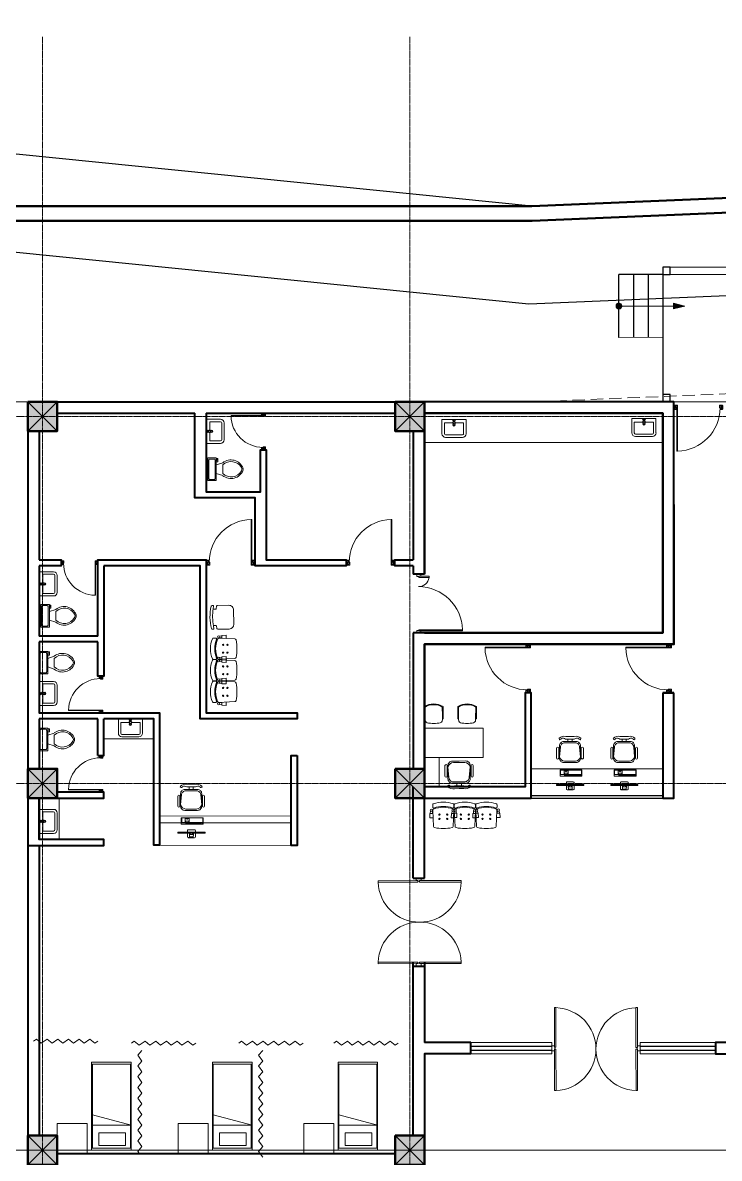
# Model space of a CAD drawing. Header units: millimetres. Extents: x 2402294 to 3337895, y 3394997 to 3969149.
# Drawn here: x 2499741 to 2513971, y 3504830 to 3528045 of the extents above; entities that cross this region are included whole.
import ezdxf

# ---------------------------------------------------------------- set-up
doc = ezdxf.new("R2010")
doc.units = ezdxf.units.MM
doc.header["$MEASUREMENT"] = 0
doc.linetypes.add('CENTER', pattern=[2, 1.25, -0.25, 0.25, -0.25])
doc.linetypes.add('DASHED', pattern=[0.75, 0.5, -0.25])
for name, color, linetype, lineweight in [('0newfurnture', 30, 'Continuous', 15), ('Boundary', 250, 'Continuous', 50), ('centreline', 52, 'CENTER', 5), ('Column-0.5', 14, 'Continuous', 50), ('Dimension- 0.15', 114, 'Continuous', 15), ('Dimension-137.5', 86, 'Continuous', 13), ('door', 41, 'Continuous', 5), ('Door Opening-0.09', 253, 'Continuous', 9), ('Frame-0.3', 24, 'Continuous', 30), ('furniture', 34, 'Continuous', 15), ('Furniture Hospital-0.09', 44, 'Continuous', 9), ('Hatch', 9, 'Continuous', 9), ('hidden lines', 205, 'DASHED', 5), ('Metal  workt-0.2', 13, 'Continuous', 20), ('stairs', 6, 'Continuous', 25), ('WALL 0.2', 7, 'Continuous', 20), ('wall 0.4', 7, 'Continuous', 40), ('Wall-0.5', 7, 'Continuous', 50), ('WINDOW', 152, 'Continuous', 30)]:
    doc.layers.add(name, color=color, linetype=linetype, lineweight=lineweight)
doc.layers.add('FANCE', color=25, linetype='Continuous')
doc.linetypes.add('ZIGZAG', pattern='A,0.0001,-0.2,[131,ltypeshp.shx,S=0.2,R=0,X=-0.2,Y=0],-0.4,[131,ltypeshp.shx,S=0.2,R=180,X=0.2,Y=0],-0.2', length=0.8001)

# ---------------------------------------------------------------- blocks, each defined once
blk = doc.blocks.new('BED')
at = {"layer": 'Furniture Hospital-0.09'}
for p, q in [((-2.12, 0.475), (-2.12, -0.475)), ((-2.12, -0.475), (-2.12, 0.475)), ((-0.008, 0.475), (-2.12, 0.475)), ((-2.07, 0.475), (-2.07, -0.475)), ((-0.058, 0.455), (-2.07, 0.455)), ((-0.855, -0.455), (-0.61, 0.475)), ((-0.61, 0.475), (-0.61, -0.455)), ((-0.425, 0.336), (-0.426, -0.303)), ((-0.425, 0.336), (-0.121, 0.336)), ((-0.121, -0.303), (-0.121, 0.336)), ((-0.058, -0.475), (-0.058, 0.475)), ((-0.008, -0.475), (-0.008, 0.475)), ((-2.12, -0.475), (-0.008, -0.475)), ((-2.07, -0.455), (-0.058, -0.455)), ((-0.426, -0.303), (-0.121, -0.303))]:
    blk.add_line(p, q, dxfattribs=at)
blk = doc.blocks.new('MAIN DOOR')
at = {"layer": 'door', "ltscale": 1000}
for points in [[(2313.47, 188.53), (2347.4, 188.53), (2347.4, 187.28), (2313.47, 187.28)], [(2381.32, 188.53), (2348.88, 188.53), (2348.88, 187.28), (2381.32, 187.28)]]:
    blk.add_lwpolyline(points, close=True, dxfattribs=at)
for points in [[(2346.08, 190.6), (2346.08, 188.53)], [(2348.88, 188.12), (2347.4, 188.12), (2347.4, 188.53), (2346.08, 188.53), (2346.08, 190.6), (2350.2, 190.6)], [(2347.4, 188.12), (2348.88, 188.12), (2348.88, 188.53), (2350.2, 188.53), (2350.2, 190.6), (2346.08, 190.6)], [(2350.2, 190.6), (2350.2, 188.53)], [(2313.41, 120.66), (2347.33, 120.66), (2347.33, 121.91), (2313.41, 121.91), (2313.41, 120.66)], [(2348.82, 121.07), (2347.33, 121.07), (2347.33, 120.66), (2346.01, 120.66), (2346.01, 118.6), (2350.14, 118.6)], [(2347.33, 121.07), (2348.82, 121.07), (2348.82, 120.66), (2350.14, 120.66), (2350.14, 118.6), (2346.01, 118.6)], [(2381.26, 120.66), (2348.82, 120.66), (2348.82, 121.91), (2381.26, 121.91), (2381.26, 120.66)], [(2346.01, 118.6), (2346.01, 120.66)], [(2350.14, 118.6), (2350.14, 120.66)]]:
    blk.add_lwpolyline(points, dxfattribs=at)
at = {"layer": 'Door Opening-0.09', "ltscale": 1000}
for centre, radius, start, end in [((2347.4, 188.53), 33.94, 182.11678, 357.88255), ((2347.33, 120.66), 33.95, 2.11669, 177.88264)]:
    blk.add_arc(centre, radius, start, end, dxfattribs=at)
at = {"layer": 'WINDOW', "ltscale": 5}
blk.add_line((2350.14, 190.6), (2350.14, 190.6), dxfattribs=at)
blk = doc.blocks.new('sems')
at = {"layer": 'Dimension- 0.15', "ltscale": 5}
h = blk.add_hatch(dxfattribs=at)
h.set_pattern_fill('ANSI31', color=256, scale=25.555556)
h.set_pattern_definition([(45, (55035.0093, 4945698.8337), (-2.258813329, 2.258813329), [])])
h.paths.add_polyline_path([(2173550, 4150430), (2173550, 4150489), (2173491, 4150489, 0.414214)])
h.paths.add_polyline_path([(2173550, 4150430, 0.414214), (2173609, 4150489), (2173550, 4150489)])
h.paths.add_polyline_path([(2173550, 4150489), (2173609, 4150489, 0.414214), (2173550, 4150548)])
h.paths.add_polyline_path([(2173491, 4150489), (2173550, 4150489), (2173550, 4150548, 0.414214)])
for p, q in [((2174664, 4150546), (2174664, 4150431)), ((2174894, 4150489), (2174664, 4150546)), ((2174664, 4150431), (2174894, 4150489))]:
    blk.add_line(p, q, dxfattribs=at)
blk.add_lwpolyline([(2174664, 4150489), (2173550, 4150489)], dxfattribs=at)
blk.add_circle((2173550, 4150489), 59.1, dxfattribs=at)
blk.add_solid([(2174664, 4150546), (2174894, 4150489), (2174664, 4150431)], dxfattribs=at)
at = {"layer": 'Dimension-137.5', "ltscale": 5}
blk.add_line((2174664, 4150489), (2174894, 4150489), dxfattribs=at)
at = {"layer": 'Frame-0.3'}
for points in [[(2174450, 4151281), (2174450, 4151131), (2174600, 4151131), (2174600, 4151281)], [(2177075, 4151281), (2177075, 4151131), (2177225, 4151131), (2177225, 4151281)], [(2179700, 4151281), (2179700, 4151131), (2179850, 4151131), (2179850, 4151281)], [(2174450, 4148681), (2174450, 4148531), (2174600, 4148531), (2174600, 4148681)], [(2177075, 4148531), (2177075, 4148681), (2177225, 4148681), (2177225, 4148531)], [(2179700, 4148531), (2179700, 4148681), (2179850, 4148681), (2179850, 4148531)]]:
    blk.add_lwpolyline(points, close=True, dxfattribs=at)
at = {"layer": 'Metal  workt-0.2', "ltscale": 5}
for p, q in [((2174600, 4151281), (2179700, 4151281)), ((2175775, 4151131), (2175775, 4149956)), ((2176050, 4151131), (2176050, 4149956)), ((2176325, 4151131), (2176325, 4149956)), ((2176600, 4151131), (2176600, 4149956)), ((2176875, 4151131), (2176875, 4149956)), ((2177150, 4151131), (2177150, 4149956)), ((2177425, 4151131), (2177425, 4149956)), ((2177700, 4151131), (2177700, 4149956)), ((2177975, 4151131), (2177975, 4149956)), ((2178250, 4151131), (2178250, 4149956)), ((2178525, 4151131), (2178525, 4149956)), ((2179700, 4148681), (2179700, 4151131)), ((2175775, 4149856), (2175775, 4148681)), ((2176050, 4149856), (2176050, 4148681)), ((2176325, 4149856), (2176325, 4148681)), ((2176600, 4149856), (2176600, 4148681)), ((2176875, 4149856), (2176875, 4148681)), ((2177150, 4149856), (2177150, 4148681)), ((2177425, 4149856), (2177425, 4148681)), ((2177700, 4149856), (2177700, 4148681)), ((2177975, 4149856), (2177975, 4148681)), ((2178250, 4149856), (2178250, 4148681)), ((2178525, 4149856), (2178525, 4148681)), ((2175775, 4148531), (2174600, 4148531))]:
    blk.add_line(p, q, dxfattribs=at)
at = {"layer": 'Metal  workt-0.2'}
for points in [[(2177075, 4148531), (2179850, 4148531), (2179850, 4151131), (2174450, 4151131), (2174450, 4148531), (2174600, 4148531)], [(2179700, 4151131), (2174600, 4151131)], [(2174450, 4149851), (2173550, 4149847)], [(2179700, 4148681), (2175775, 4148681), (2175775, 4148531), (2176745, 4148531)]]:
    blk.add_lwpolyline(points, dxfattribs=at)
for points in [[(2175775, 4149956), (2175775, 4149856), (2178525, 4149856), (2178525, 4149956)], [(2175825, 4149906), (2175825, 4149906), (2178475, 4149906), (2178475, 4149906)]]:
    blk.add_lwpolyline(points, close=True, dxfattribs=at)
at = {"layer": 'stairs', "ltscale": 5}
for p, q in [((2174450, 4151281), (2174450, 4148531)), ((2173850, 4151131), (2173850, 4149848)), ((2174150, 4151131), (2174150, 4149849))]:
    blk.add_line(p, q, dxfattribs=at)
for points in [[(2173550, 4149847), (2173550, 4151131)], [(2174450, 4151131), (2173550, 4151131)]]:
    blk.add_lwpolyline(points, dxfattribs=at)
blk = doc.blocks.new('desk')
at = {"layer": 'Furniture Hospital-0.09', "lineweight": 0}
for p, q in [((82779.05, -33204.54), (82778.82, -33204.74)), ((82778.82, -33226.13), (82778.82, -33204.74)), ((82778.08, -33213.81), (82775.81, -33213.97)), ((82775.81, -33214.25), (82775.92, -33214.25)), ((82775.81, -33214.27), (82775.9, -33214.27)), ((82775.81, -33216.59), (82775.9, -33216.59)), ((82775.81, -33216.61), (82775.92, -33216.61)), ((82778.08, -33217.05), (82775.81, -33216.89)), ((82775.92, -33212.3), (82778.82, -33212.3)), ((82775.92, -33218.56), (82778.82, -33218.56)), ((82777.66, -33214.44), (82778.55, -33214.44)), ((82777.66, -33214.46), (82777.66, -33214.44)), ((82777.66, -33214.46), (82778.82, -33214.46)), ((82777.66, -33216.4), (82778.82, -33216.4)), ((82777.66, -33216.43), (82777.66, -33216.4)), ((82777.66, -33216.43), (82778.55, -33216.43)), ((82777.78, -33216.4), (82777.78, -33214.46)), ((82779.63, -33212.3), (82781.02, -33212.3)), ((82779.63, -33218.56), (82781.02, -33218.56)), ((82778.82, -33226.13), (82779.05, -33226.32))]:
    blk.add_line(p, q, dxfattribs=at)
at = {"layer": 'Furniture Hospital-0.09', "lineweight": 0, "ltscale": 100}
for p, q in [((82786.19, -33223.54), (82786.19, -33206.09)), ((82786.19, -33206.09), (82791.32, -33206.09)), ((82786.51, -33207.8), (82787.14, -33207.8)), ((82786.51, -33217.09), (82786.51, -33207.8)), ((82786.57, -33206.96), (82786.57, -33206.39)), ((82786.57, -33206.39), (82787.14, -33206.39)), ((82787.14, -33206.96), (82786.57, -33206.96)), ((82787.14, -33206.39), (82787.14, -33206.96)), ((82787.14, -33207.8), (82787.14, -33217.09)), ((82787.44, -33217.12), (82787.44, -33206.33)), ((82787.44, -33206.33), (82791.11, -33206.33)), ((82791.11, -33206.33), (82791.11, -33217.12)), ((82791.32, -33206.09), (82791.32, -33223.54)), ((82787.14, -33217.09), (82786.51, -33217.09)), ((82786.54, -33219.95), (82786.54, -33217.6)), ((82786.54, -33217.6), (82787.14, -33217.6)), ((82787.14, -33219.95), (82786.54, -33219.95)), ((82787.14, -33217.6), (82787.14, -33219.95)), ((82791.11, -33217.12), (82787.44, -33217.12)), ((82787.5, -33220.04), (82787.5, -33217.45)), ((82787.5, -33217.45), (82788.59, -33217.45)), ((82788.59, -33220.04), (82787.5, -33220.04)), ((82788.59, -33217.45), (82788.59, -33220.04)), ((82790.03, -33219.2), (82790.03, -33218.45)), ((82790.03, -33218.45), (82790.54, -33218.45)), ((82790.54, -33219.2), (82790.03, -33219.2)), ((82790.54, -33217.57), (82790.99, -33217.57)), ((82790.54, -33218.45), (82790.54, -33217.57)), ((82790.54, -33220.07), (82790.54, -33219.2)), ((82790.99, -33220.07), (82790.54, -33220.07)), ((82790.99, -33217.57), (82790.99, -33220.07)), ((82791.32, -33223.54), (82786.19, -33223.54)), ((82787.5, -33223.2), (82787.5, -33220.34)), ((82787.5, -33220.34), (82791.08, -33220.34)), ((82791.08, -33223.2), (82787.5, -33223.2)), ((82791.08, -33220.34), (82791.08, -33223.2))]:
    blk.add_line(p, q, dxfattribs=at)
at = {"layer": 'Furniture Hospital-0.09', "ltscale": 6}
for p, q in [((82800.5, -33204.96), (82808.49, -33204.96)), ((82800.5, -33206.58), (82808.49, -33206.58)), ((82813.91, -33213.95), (82815.89, -33213.95)), ((82813.91, -33217.32), (82815.89, -33217.32)), ((82800.5, -33224.69), (82808.49, -33224.69)), ((82800.5, -33226.31), (82808.49, -33226.31))]:
    blk.add_line(p, q, dxfattribs=at)
at = {"layer": 'Furniture Hospital-0.09', "lineweight": 0}
for points in [[(82779.63, -33226.32), (82779.63, -33204.54), (82779.05, -33204.54), (82779.05, -33226.32), (82779.63, -33226.32)], [(82775.23, -33217.86), (82775.23, -33213)], [(82775.81, -33216.89), (82775.81, -33213.97)], [(82775.9, -33216.59), (82775.9, -33214.27)], [(82775.92, -33216.61), (82775.92, -33214.25)], [(82781.72, -33217.86), (82781.72, -33213)]]:
    blk.add_lwpolyline(points, dxfattribs=at)
at = {"layer": 'Furniture Hospital-0.09', "ltscale": 6}
for points in [[(82797.14, -33215.63), (82797.14, -33210.58, -0.414214), (82800.51, -33207.21), (82810.61, -33207.21, -0.418376), (82813.91, -33210.58), (82813.91, -33215.63)], [(82798.2, -33215.63), (82798.2, -33211.34, -0.28028), (82801.57, -33207.21), (82809.51, -33207.97, -0.418376), (82812.81, -33211.34), (82812.81, -33215.63)], [(82816.29, -33208.59, -0.214578), (82815.89, -33212.17), (82815.89, -33215.63)], [(82816.6, -33207.07, -0.207066), (82818.07, -33212.19), (82818.07, -33215.63)], [(82797.14, -33215.63), (82797.14, -33220.69, 0.414214), (82800.51, -33224.06), (82810.61, -33224.06, 0.418376), (82813.91, -33220.69), (82813.91, -33215.63)], [(82798.2, -33215.63), (82798.2, -33219.93, 0.28028), (82801.57, -33224.06), (82809.51, -33223.3, 0.418376), (82812.81, -33219.93), (82812.81, -33215.63)], [(82816.29, -33222.68, 0.214578), (82815.89, -33219.1), (82815.89, -33215.63)], [(82816.6, -33224.2, 0.207066), (82818.07, -33219.08), (82818.07, -33215.63)]]:
    blk.add_lwpolyline(points, format="xyb", dxfattribs=at)
at = {"layer": 'Furniture Hospital-0.09', "lineweight": 0}
for points in [[(82778.08, -33213.81, -0.263666), (82778.48, -33213.95), (82778.55, -33214.07), (82778.55, -33214.44)], [(82778.08, -33217.05, 0.263666), (82778.48, -33216.91), (82778.55, -33216.79), (82778.55, -33216.43)]]:
    blk.add_lwpolyline(points, format="xyb", dxfattribs=at)
for centre, radius in [((82775.38, -33213.84), 0.0699), ((82775.38, -33214.41), 0.0699), ((82775.38, -33214.99), 0.0699), ((82775.38, -33215.57), 0.0699), ((82775.38, -33216.15), 0.0699), ((82775.38, -33216.73), 0.0699), ((82775.38, -33217.31), 0.0699), ((82775.38, -33217.89), 0.0699), ((82779.34, -33213.98), 0.0463), ((82779.34, -33216.88), 0.0463)]:
    blk.add_circle(centre, radius, dxfattribs=at)
at = {"layer": 'Furniture Hospital-0.09', "ltscale": 6}
for centre, radius, start, end in [((82800.65, -33205.77), 0.824, 100.57806, 259.64196), ((82808.49, -33205.77), 0.812, 270, 90), ((82816.19, -33207.78), 0.823, 59.8228, 277.53485), ((82800.65, -33225.5), 0.824, 100.35804, 259.42194), ((82808.49, -33225.5), 0.812, 270, 90), ((82816.19, -33223.49), 0.823, 82.46515, 300.1772)]:
    blk.add_arc(centre, radius, start, end, dxfattribs=at)
at = {"layer": 'Furniture Hospital-0.09', "lineweight": 0}
for centre, start, end in [((82775.92, -33213), 90, 180), ((82775.92, -33217.86), 180, 270), ((82781.02, -33213), 0, 90), ((82781.02, -33217.86), 270, 0)]:
    blk.add_arc(centre, 0.695, start, end, dxfattribs=at)
blk = doc.blocks.new("door 3'3")
at = {"layer": 'door'}
for p, q in [((82769.36, -31237.4), (82769.36, -31203.37)), ((82769.84, -31203.37), (82769.36, -31203.37)), ((82769.84, -31237.4), (82769.84, -31203.37))]:
    blk.add_line(p, q, dxfattribs=at)
at = {"layer": 'door', "ltscale": 80}
for points in [[(82769.84, -31239.84), (82767.36, -31239.84), (82767.36, -31239.37), (82766.88, -31239.37), (82766.88, -31236.38), (82767.36, -31236.38), (82767.36, -31235.91), (82769.36, -31235.91), (82769.36, -31237.4), (82769.84, -31237.4)], [(82802.93, -31239.84), (82805.41, -31239.84), (82805.41, -31239.37), (82805.88, -31239.37), (82805.88, -31236.38), (82805.41, -31236.38), (82805.41, -31235.91), (82803.4, -31235.91), (82803.4, -31237.4), (82802.93, -31237.4)]]:
    blk.add_lwpolyline(points, close=True, dxfattribs=at)
blk.add_arc((82769.36, -31237.4), 34.04, 0, 89.20471, dxfattribs=at)
at = {"layer": 'Hatch'}
for centre, radius, start, end in [((82767.7, -31239.85), 2.68, 36.75824, 107.53286), ((82767.27, -31240.34), 1.96, 14.76809, 101.35249), ((82768.07, -31239.12), 3.04, 64.81981, 103.53483), ((82757.2, -31236.2), 10.64, 342.68423, 1.60142), ((82764.36, -31235.92), 4.57, 311.03249, 0.21009), ((82767.3, -31236.13), 3.25, 271.0473, 321.53187), ((82805.07, -31239.85), 2.68, 72.46714, 143.24176), ((82805.47, -31236.13), 3.25, 218.46813, 268.9527), ((82804.7, -31239.12), 3.04, 76.46517, 115.18019), ((82805.49, -31240.34), 1.96, 78.64751, 165.23191), ((82808.41, -31235.92), 4.57, 179.78991, 228.96751), ((82815.57, -31236.2), 10.64, 178.39858, 197.31577)]:
    blk.add_arc(centre, radius, start, end, dxfattribs=at)
blk = doc.blocks.new('Toilet - top')
at = {"layer": 'Furniture Hospital-0.09'}
for p, q in [((-10, -8.5), (-8, -8.5)), ((-10, -9.5), (-10, -8.5)), ((-7, -9.5), (-10, -9.5)), ((-8, -8.5), (-8, -8)), ((-7, -8), (-7, -9.5)), ((-4, -8), (-6, -14)), ((4, -8), (6, -14)), ((9.5, -6), (9.5, -2)), ((4, -14), (-4, -14))]:
    blk.add_line(p, q, dxfattribs=at)
blk.add_lwpolyline([(10.5, -8), (10.5, 0), (-10.5, 0), (-10.5, -8)], close=True, dxfattribs=at)
for points in [[(-9.5, -2), (-9.5, -6)], [(8.5, -1), (-8.5, -1)], [(-8.5, -7), (8.5, -7)]]:
    blk.add_lwpolyline(points, dxfattribs=at)
for centre, radius, start, end in [((-8.6, -1.9), 0.884, 81.8699, 188.1301), ((-8.6, -6.1), 0.884, 171.8699, 278.1301), ((8.6, -1.9), 0.884, 351.8699, 98.1301), ((8.6, -6.1), 0.884, 261.8699, 8.1301), ((3.5, -21.6), 12.2, 141.4691, 247.9714), ((4.2, -21.8), 11.3, 136.3677, 238.9468), ((-3.5, -21.6), 12.2, 292.0284, 38.5307), ((-4.2, -21.8), 11.3, 301.053, 43.6321), ((0, -27.9), 4, 245.7318, 294.2682), ((0, -29), 4, 254.8605, 285.1395)]:
    blk.add_arc(centre, radius, start, end, dxfattribs=at)
blk = doc.blocks.new('TAP')
at = {"layer": 'Furniture Hospital-0.09', "linetype": 'Continuous'}
for p, q in [((0, 38), (0, -38)), ((5, 38), (0, 38)), ((5, 38), (5, -38)), ((30, 25), (5, 25)), ((30, 0), (5, 0)), ((30, 25), (30, -25)), ((56, 16), (30, 16)), ((51, 7), (48, 8)), ((59, 19), (57, 22)), ((73, 24), (73, 27)), ((88, 20), (89, 22)), ((97, 15), (125, 12)), ((97, 8), (100, 9)), ((5, -38), (0, -38)), ((30, -25), (5, -25)), ((56, -16), (30, -16)), ((51, -8), (48, -9)), ((60, -20), (58, -22)), ((74, -24), (74, -27)), ((88, -19), (90, -22)), ((97, -7), (100, -8)), ((97, -15), (125, -12))]:
    blk.add_line(p, q, dxfattribs=at)
for radius in [21.2, 19.7]:
    blk.add_circle((74, 0), radius, dxfattribs=at)
for centre, radius, start, end in [((74, 0), 27.2, 163.0512, 199.0512), ((74, 0), 24.2, 127.0512, 163.0512), ((74, 0), 27.2, 91.0512, 127.0512), ((74, 0), 24.2, 55.0512, 91.0512), ((74, 0), 27.2, 19.0512, 55.0512), ((74, 0), 24.2, 343.0512, 19.0512), ((95, 0), 32.6, 337.45, 22.55), ((74, 0), 24.2, 199.0512, 235.0512), ((74, 0), 27.2, 235.0512, 271.0512), ((74, 0), 24.2, 271.0512, 307.0512), ((74, 0), 27.2, 307.0512, 343.0512)]:
    blk.add_arc(centre, radius, start, end, dxfattribs=at)
blk = doc.blocks.new('A$C2C054FB4')
at = {"layer": 'Furniture Hospital-0.09'}
for p, q in [((-300, 256), (0, 256)), ((0, 256), (0, -244)), ((-375, -169), (-375, 181)), ((-325, -169), (-325, 181)), ((-300, 206), (-75, 206)), ((-75, 206), (-75, 30)), ((-75, -194), (-300, -194)), ((-75, -18), (-75, -194)), ((0, -244), (-300, -244))]:
    blk.add_line(p, q, dxfattribs=at)
at = {"layer": 'Furniture Hospital-0.09', "ltscale": 30}
blk.add_circle((-115, 6), 26, dxfattribs=at)
at = {"layer": 'Furniture Hospital-0.09'}
for centre, radius, start, end in [((-300, 181), 75, 90, 180), ((-300, 181), 25, 90, 180), ((-300, -169), 75, 180, 270), ((-300, -169), 25, 180, 270)]:
    blk.add_arc(centre, radius, start, end, dxfattribs=at)
at = {"layer": 'Furniture Hospital-0.09', "rotation": 180}
blk.add_blockref('TAP', (0, 6), dxfattribs=at)
blk = doc.blocks.new("door 5'")
at = {"layer": 'door', "ltscale": 1000}
for points in [[(2177525, 4317078), (2177525, 4317062), (2177516, 4317062), (2177516, 4317020), (2177473, 4317020), (2177474, 4317105)], [(2177525, 4317062), (2177525, 4317105), (2177474, 4317105), (2177473, 4317020)], [(2177473, 4317020), (2177516, 4317020)], [(2177474, 4317105), (2177516, 4317105)], [(2178697, 4316120), (2178697, 4317060), (2178671, 4317060), (2178671, 4316120), (2178697, 4316120)], [(2178689, 4317076), (2178689, 4317060), (2178697, 4317060), (2178697, 4317018), (2178740, 4317018), (2178740, 4317104)], [(2178689, 4317060), (2178689, 4317104), (2178740, 4317104), (2178740, 4317018)], [(2178740, 4317018), (2178697, 4317018)]]:
    blk.add_lwpolyline(points, dxfattribs=at)
blk.add_lwpolyline([(2177516, 4316839), (2177516, 4317062), (2177543, 4317062), (2177543, 4316839)], close=True, dxfattribs=at)
at = {"layer": 'Door Opening-0.09', "ltscale": 1000}
for centre, radius, start, end in [((2177516, 4317062), 224, 276.6944, 2.344), ((2178697, 4317076), 957, 180.3416, 268.4244)]:
    blk.add_arc(centre, radius, start, end, dxfattribs=at)
at = {"layer": 'WINDOW', "ltscale": 5}
blk.add_line((2177474, 4317104), (2177474, 4317104), dxfattribs=at)
blk = doc.blocks.new('2ft column')
at = {"layer": 'Hatch', "ltscale": 5}
h = blk.add_hatch(color=256, dxfattribs=at)
h.dxf.hatch_style = 1
h.paths.add_polyline_path([(2207385, 4176559), (2207985, 4176559), (2207985, 4175959), (2207385, 4175959)])
at = {"layer": 'Column-0.5', "ltscale": 5}
blk.add_lwpolyline([(2207385, 4176559), (2207985, 4176559), (2207985, 4175959), (2207385, 4175959)], close=True, dxfattribs=at)
at = {"layer": 'Defpoints', "ltscale": 5}
for points in [[(2207985, 4176559), (2207385, 4175959)], [(2207985, 4175959), (2207385, 4176559)]]:
    blk.add_lwpolyline(points, dxfattribs=at)
blk = doc.blocks.new('main grid')
at = {"layer": 'centreline', "ltscale": 5}
for p, q in [((2518911, 4018930), (2518911, 3987284)), ((2526411, 4018930), (2526411, 3987284)), ((2559988, 4011172), (2515645, 4011172)), ((2559988, 4003672), (2515645, 4003672)), ((2559388, 3996172), (2515045, 3996172)), ((2559988, 3996172), (2515645, 3996172))]:
    blk.add_line(p, q, dxfattribs=at)
at = {"layer": 'Hatch'}
for p in [(311226, -165087), (318726, -165087), (311226, -172587), (318726, -172587), (311226, -180087), (318726, -180087)]:
    blk.add_blockref('2ft column', p, dxfattribs=at)
blk = doc.blocks.new('d1')
at = {"layer": 'door'}
for p, q in [((2442.75, 10745.72), (2408.32, 10745.72)), ((2442.75, 10746.15), (2408.33, 10746.15)), ((2408.33, 10746.15), (2408.33, 10745.72))]:
    blk.add_line(p, q, dxfattribs=at)
at = {"layer": 'door', "ltscale": 80}
for points in [[(2445, 10779.7), (2445, 10781.99), (2444.56, 10781.99), (2444.56, 10782.43), (2441.8, 10782.43), (2441.8, 10781.99), (2441.36, 10781.99), (2441.36, 10780.14), (2442.75, 10780.14), (2442.75, 10779.7)], [(2445, 10746.15), (2445, 10743.87), (2444.56, 10743.87), (2444.56, 10743.43), (2441.8, 10743.43), (2441.8, 10743.87), (2441.36, 10743.87), (2441.36, 10745.72), (2442.75, 10745.72), (2442.75, 10746.15)]]:
    blk.add_lwpolyline(points, close=True, dxfattribs=at)
at = {"layer": 'Door Opening-0.09', "ltscale": 80}
blk.add_arc((2442.75, 10745.72), 34.42, 90, 179.27403, dxfattribs=at)
at = {"layer": 'hidden lines'}
for centre, radius, start, end in [((2441.64, 10791.37), 9.82, 268.39858, 287.31577), ((2441.38, 10784.76), 4.22, 269.78991, 318.96751), ((2444.33, 10781.34), 2.81, 166.46517, 205.18019), ((2445.01, 10781.68), 2.48, 162.46714, 233.24176), ((2441.57, 10782.05), 3, 308.46813, 358.9527), ((2445.46, 10782.07), 1.81, 168.64751, 255.23191), ((2441.64, 10734.49), 9.82, 72.68423, 91.60142), ((2441.38, 10741.1), 4.22, 41.03249, 90.21009), ((2444.33, 10744.52), 2.81, 154.81981, 193.53483), ((2445.01, 10744.18), 2.48, 126.75824, 197.53286), ((2441.57, 10743.81), 3, 1.0473, 51.53187), ((2445.46, 10743.79), 1.81, 104.76809, 191.35249)]:
    blk.add_arc(centre, radius, start, end, dxfattribs=at)
blk = doc.blocks.new('bazin')
at = {"layer": '0newfurnture', "ltscale": 5}
for p, q in [((2434577, 4011590), (2435069, 4011590)), ((2434577, 4011295), (2434577, 4011590)), ((2434626, 4011295), (2434626, 4011516)), ((2434626, 4011516), (2434799, 4011516)), ((2434847, 4011516), (2435020, 4011516)), ((2435020, 4011516), (2435020, 4011295)), ((2435069, 4011590), (2435069, 4011295)), ((2434996, 4011270), (2434651, 4011270)), ((2434996, 4011221), (2434651, 4011221))]:
    blk.add_line(p, q, dxfattribs=at)
blk.add_circle((2434823, 4011477), 25.6, dxfattribs=at)
for centre, radius, start, end in [((2434651, 4011295), 73.8, 180, 270), ((2434651, 4011295), 24.6, 180, 270), ((2434996, 4011295), 73.8, 270, 0), ((2434996, 4011295), 24.6, 270, 0)]:
    blk.add_arc(centre, radius, start, end, dxfattribs=at)
at = {"layer": '0newfurnture', "ltscale": 5, "xscale": 0.9842520018725999, "yscale": 0.9842520018725999, "zscale": 0.9842520018725999, "rotation": 270}
blk.add_blockref('TAP', (2434823, 4011590), dxfattribs=at)
blk = doc.blocks.new('BANCAS')
at = {"layer": 'Furniture Hospital-0.09'}
for p, q in [((-0.236, -0.247), (-0.314, -0.247)), ((-0.309, -0.347), (-0.314, -0.247)), ((0.314, -0.25), (0.236, -0.25)), ((0.309, -0.35), (0.314, -0.25)), ((-0.241, -0.347), (-0.309, -0.347)), ((-0.294, -0.405), (-0.3, -0.347)), ((-0.256, -0.405), (-0.25, -0.347)), ((0.309, -0.35), (0.241, -0.35)), ((0.256, -0.409), (0.25, -0.35)), ((0.294, -0.409), (0.3, -0.35))]:
    blk.add_line(p, q, dxfattribs=at)
blk.add_lwpolyline([(0.227, -0.048, 0.346546), (0.203, -0.019, 0.095695), (-0.203, -0.019, 0.346546), (-0.227, -0.048), (-0.244, -0.417, 0.318973), (-0.225, -0.447, 0.193005), (0.225, -0.447, 0.318973), (0.244, -0.417)], format="xyb", close=True, dxfattribs=at)
blk.add_lwpolyline([(-0.245, -0.522), (-0.245, -0.489, -0.522832), (-0.218, -0.471, 0.18), (0.218, -0.471, -0.522832), (0.245, -0.489), (0.245, -0.547, -0.306573), (0.232, -0.565, -0.192782), (-0.232, -0.565, -0.306573), (-0.245, -0.547), (-0.245, -0.504)], format="xyb", dxfattribs=at)
for centre, radius in [((-0.09, -0.22), 0.015), ((0.09, -0.22), 0.015), ((-0.275, -0.422), 0.025), ((-0.09, -0.32), 0.015), ((0.09, -0.32), 0.015), ((0.275, -0.425), 0.025)]:
    blk.add_circle(centre, radius, dxfattribs=at)
blk = doc.blocks.new('A$C72AE6952')
at = {"ltscale": 20, "xscale": 800, "yscale": 800, "zscale": 800, "row_count": 1, "column_count": 3, "row_spacing": 0, "column_spacing": 440.0000000000001}
blk.add_blockref('BANCAS', (-440, 0), dxfattribs=at)
blk = doc.blocks.new('BCHAIR')
at = {"layer": 'Furniture Hospital-0.09'}
for p, q in [((-0.15, 0), (0.15, 0)), ((-0.25, -0.1), (-0.25, -0.342)), ((0.25, -0.1), (0.25, -0.342)), ((-0.25, -0.431), (-0.25, -0.454)), ((-0.239, -0.421), (-0.181, -0.429)), ((-0.179, -0.369), (-0.232, -0.362)), ((-0.17, -0.379), (-0.17, -0.419)), ((0.17, -0.379), (0.17, -0.419)), ((0.179, -0.369), (0.232, -0.362)), ((0.239, -0.421), (0.181, -0.429)), ((0.25, -0.431), (0.25, -0.454))]:
    blk.add_line(p, q, dxfattribs=at)
for centre, radius, start, end in [((-0.15, -0.1), 0.1, 90, 180), ((0.15, -0.1), 0.1, 360, 90), ((-0.23, -0.342), 0.02, 180, 262.875), ((-0.24, -0.431), 0.01, 82.875, 180), ((-0.23, -0.454), 0.02, 180, 257.4986), ((0, 0.583), 1.083, 257.4986, 282.5014), ((-0.18, -0.419), 0.01, 262.875, 0), ((0, 0.594), 1.039, 259.9886, 280.0345), ((-0.18, -0.379), 0.01, 0, 82.875), ((0.18, -0.379), 0.01, 97.125, 180), ((0.18, -0.419), 0.01, 180, 277.125), ((0.23, -0.342), 0.02, 277.125, 360), ((0.23, -0.454), 0.02, 282.5014, 0), ((0.24, -0.431), 0.01, 0, 97.125)]:
    blk.add_arc(centre, radius, start, end, dxfattribs=at)
blk = doc.blocks.new('ADHIKRIT')
at = {"layer": 'furniture'}
for p, q in [((-245, 1046), (-569, 1047)), ((900, 1351), (0, 1351)), ((0, 1351), (0, -450)), ((0, 741), (0, 1351)), ((900, -450), (900, 1351)), ((1187, 1121), (1153, 1121)), ((1187, 1145), (1558, 1147)), ((1187, 1145), (1187, 1121)), ((1187, 1121), (1545, 1123)), ((-245, 980), (-569, 981)), ((1048, 956), (1048, 1014)), ((1050, 758), (1050, 711)), ((1050, 700), (1050, 711)), ((-789, 683), (-869, 683)), ((-789, 547), (-869, 547)), ((1189, 595), (1157, 595)), ((1187, 595), (1187, 571)), ((1187, 571), (1558, 573)), ((1189, 595), (1286, 595)), ((1287, 595), (1545, 597)), ((-900, 0), (0, 0)), ((-900, -450), (-900, 0)), ((-247, 247), (-571, 248)), ((-247, 182), (-571, 182)), ((1189, 102), (1157, 102)), ((1187, 126), (1558, 124)), ((1187, 102), (1187, 126)), ((1189, 102), (1286, 101)), ((1287, 101), (1545, 100)), ((1048, -260), (1048, -318)), ((1050, -4), (1050, -14)), ((1050, -61), (1050, -14)), ((0, -450), (-900, -450)), ((0, -450), (900, -450)), ((1187, -425), (1153, -425)), ((1187, -425), (1545, -426)), ((1187, -449), (1187, -425)), ((1187, -449), (1558, -450))]:
    blk.add_line(p, q, dxfattribs=at)
for points in [[(-897, 962, 0.207066), (-957, 755), (-957, 615)], [(-885, 900, 0.214578), (-869, 755), (-869, 615)], [(-110, 614), (-109, 818, 0.414214), (-246, 955), (-655, 956, 0.418376), (-789, 820), (-789, 615)], [(-153, 614), (-152, 788, 0.28028), (-288, 955), (-610, 925, 0.418376), (-744, 789), (-745, 615)], [(-899, 268, -0.207066), (-958, 476), (-957, 615)], [(-886, 330, -0.214578), (-870, 475), (-869, 615)], [(-110, 614), (-110, 409, -0.414214), (-247, 273), (-656, 274, -0.418376), (-790, 410), (-789, 615)], [(-153, 614), (-153, 440, -0.28028), (-290, 273), (-612, 304, -0.418376), (-745, 441), (-745, 615)]]:
    blk.add_lwpolyline(points, format="xyb", dxfattribs=at)
for centre, radius, start, end in [((-569, 1014), 32.9, 89.8702, 269.8702), ((-245, 1013), 32.9, 269.8702, 89.8702), ((1154, 1015), 106, 90.3083, 180.3083), ((1203, 1157), 39.5, 294.3355, 296.5711), ((1099, 860), 518, 329.4756, 30.5244), ((1099, 860), 542, 328.0257, 31.9845), ((-881, 933), 33.3, 262.3354, 120.0474), ((1753, 864), 711, 172.5908, 188.6233), ((1157, 701), 106, 180.3083, 270.3083), ((-882, 297), 33.3, 239.693, 97.4051), ((-571, 215), 32.9, 89.8702, 269.8702), ((-253, 214), 33.4, 280.4483, 79.5122), ((1157, -4), 106, 89.6917, 179.6917), ((1099, -163), 518, 329.4756, 30.5244), ((1099, -163), 542, 328.0155, 31.9743), ((1753, -168), 711, 171.3767, 187.4092), ((1154, -319), 106, 179.6917, 269.6917), ((1203, -461), 39.5, 63.4289, 65.6645)]:
    blk.add_arc(centre, radius, start, end, dxfattribs=at)

msp = doc.modelspace()

# ---------------------------------------------------------------- linework, layer by layer
at = {"layer": '0newfurnture', "ltscale": 5}
msp.add_lwpolyline([(2507946.3, 3520065), (2512816.3, 3520065), (2512816.3, 3519465), (2507946.3, 3519465)], close=True, dxfattribs=at)
at = {"layer": 'Boundary'}
for points in [[(2478926.3, 3506942.1), (2478785.7, 3506942.1, -0.4294497), (2476688.5, 3509150.7), (2477492.2, 3524670), (2489889.2, 3524295), (2510139.2, 3524295), (2545786.3, 3525795), (2543911.3, 3520148), (2543536.3, 3514898), (2543536.3, 3510398), (2543911.3, 3501750.9), (2543536.3, 3492375.9), (2541286.3, 3479978.9), (2526286.3, 3476603.9), (2525536.3, 3482978.9), (2521389.2, 3481853.9), (2523124.8, 3475136.5), (2522945.8, 3475090.2)], [(2478926.3, 3507242.1), (2478785.7, 3507242.1, -0.4294497), (2476988.1, 3509135.2), (2477776.6, 3524361.3), (2489884.7, 3523995), (2510145.6, 3523995), (2545364.6, 3525477), (2543614.7, 3520206.8), (2543236.3, 3514908.7), (2543236.3, 3510391.5), (2543611, 3501750.4), (2543237.4, 3492408.9), (2541026.6, 3480227.9), (2526545.3, 3476969.6), (2525793.6, 3483359.5), (2521024.6, 3482065.8), (2522765.1, 3475329.7)]]:
    msp.add_lwpolyline(points, format="xyb", dxfattribs=at)
at = {"layer": 'centreline', "ltscale": 5}
for p, q in [((2500146.3, 3527753.2), (2500146.3, 3500122.4)), ((2547114.3, 3504995), (2496880.1, 3504995))]:
    msp.add_line(p, q, dxfattribs=at)
at = {"layer": 'FANCE'}
msp.add_lwpolyline([(2541286.3, 3479978.9), (2543536.3, 3492375.9), (2543911.3, 3501750.9), (2543536.3, 3510398), (2543536.3, 3514898), (2543911.3, 3520148), (2545786.3, 3525795), (2510139.2, 3524295), (2472992.2, 3528045), (2454992.2, 3431162.7), (2450492.2, 3406765.6), (2450867.2, 3406390.6), (2465867.2, 3401890.6), (2470742.2, 3443559.7), (2521764.2, 3447684.7), (2530411.3, 3446934.7), (2521389.2, 3481853.9), (2525536.3, 3482978.9), (2526286.3, 3476603.9), (2541286.3, 3479978.9), (2526286.3, 3476603.9), (2525536.3, 3482978.9), (2521389.2, 3481853.9), (2525270.5, 3466831.8)], dxfattribs=at)
msp.add_lwpolyline([(2539555, 3481639.3), (2541543.5, 3492595.5), (2541909.6, 3501747.5), (2541536.3, 3510354.6), (2541536.3, 3514969.3), (2541934.2, 3520540.4), (2542975, 3523675), (2510080.6, 3522290.8), (2474622.4, 3525870.3), (2456958.8, 3430798.6), (2452738.4, 3407917.3), (2464157.8, 3404491.5), (2468946.3, 3445421.1), (2521770.1, 3449691.7), (2527767.7, 3449171.5), (2518958.5, 3483266.7), (2527251.6, 3485516.4), (2528013.2, 3479042.4)], close=True, dxfattribs=at)
at = {"layer": 'FANCE', "color": 5, "linetype": 'DASHED', "lineweight": 15, "ltscale": 500}
msp.add_lwpolyline([(2480763.5, 3510495.2), (2481284.4, 3520553.5), (2489828.8, 3520295), (2510223.4, 3520295), (2540163.7, 3521554.9), (2539957.2, 3520932.8), (2539536.3, 3515040.6), (2539536.3, 3510311.3), (2539907.8, 3501744.2), (2539550.7, 3492815.1), (2537823.7, 3483299.8), (2529740.1, 3481481), (2528966.8, 3488054), (2516527.8, 3484679.6), (2518951.3, 3475299.9)], dxfattribs=at)
at = {"layer": 'Furniture Hospital-0.09'}
for p, q in [((2505227.2, 3511825), (2502538, 3511829.2)), ((2502538, 3511689.5), (2505226.3, 3511685)), ((2505226.3, 3511225), (2502538, 3511229.2))]:
    msp.add_line(p, q, dxfattribs=at)
for points in [[(2502418, 3513815), (2502418, 3513408.2), (2501396.3, 3513408.2), (2501396.3, 3513815)], [(2500076.3, 3512195), (2500483.1, 3512195), (2500483.1, 3511345), (2500076.3, 3511345)], [(2500446.3, 3505538.4), (2501059.6, 3505538.4), (2501059.6, 3504925), (2500446.3, 3504925)], [(2502914.2, 3505538.4), (2503527.5, 3505538.4), (2503527.5, 3504925), (2502914.2, 3504925)], [(2505480.9, 3505538.4), (2506094.2, 3505538.4), (2506094.2, 3504925), (2505480.9, 3504925)]]:
    msp.add_lwpolyline(points, close=True, dxfattribs=at)
at = {"layer": 'Furniture Hospital-0.09', "ltscale": 5}
msp.add_lwpolyline([(2510128, 3512795), (2512816.3, 3512795)], dxfattribs=at)
at = {"layer": 'WALL 0.2', "ltscale": 5}
for points in [[(2508896.3, 3507195), (2510552.3, 3507195)], [(2510552.3, 3507195), (2510552.3, 3506965)], [(2512352.3, 3507195), (2513896.3, 3507195)], [(2512352.3, 3507195), (2512352.3, 3506965)], [(2508896.3, 3506965), (2510552.3, 3506965)], [(2512352.3, 3506965), (2513896.3, 3506965)]]:
    msp.add_lwpolyline(points, dxfattribs=at)
at = {"layer": 'wall 0.4', "ltscale": 5}
for p, q in [((2507946.3, 3510557.7), (2507946.3, 3512425)), ((2507716.3, 3510557.7), (2507946.3, 3510557.7)), ((2507716.3, 3505295), (2507716.3, 3508823.3)), ((2507716.3, 3508757.7), (2507946.3, 3508757.7)), ((2507946.3, 3508823.3), (2507946.3, 3507195)), ((2508896.3, 3507195), (2507946.3, 3507195)), ((2508896.3, 3506965), (2508896.3, 3507195))]:
    msp.add_line(p, q, dxfattribs=at)
for points in [[(2500446.3, 3520295), (2507346.3, 3520295)], [(2513046.3, 3517475), (2513046.3, 3520295), (2507946.3, 3520295)], [(2500446.3, 3520065), (2503256.3, 3520065)], [(2503486.3, 3520065), (2503486.3, 3518455), (2504596.3, 3518455), (2504596.3, 3519315), (2504716.3, 3519315), (2504716.3, 3517065), (2506346.3, 3517065), (2506346.3, 3516945), (2504486.3, 3516945), (2504486.3, 3518335), (2503256.3, 3518335), (2503256.3, 3520065)], [(2503486.3, 3520065), (2507346.3, 3520065)], [(2499846.3, 3519695), (2499846.3, 3505295)], [(2500076.3, 3519695), (2500076.3, 3517065)], [(2507716.3, 3519695), (2507716.3, 3517065)], [(2500076.3, 3517065), (2500526.3, 3517065), (2500526.3, 3516945), (2500076.3, 3516945)], [(2501276.3, 3515505), (2501276.3, 3517065), (2503486.3, 3517065), (2503486.3, 3513935), (2505346.3, 3513935), (2505346.3, 3513815), (2503366.3, 3513815), (2503366.3, 3516945), (2501396.3, 3516945)], [(2507716.3, 3516945), (2507346.3, 3516945), (2507346.3, 3517065), (2507716.3, 3517065)], [(2500076.3, 3516945), (2500076.3, 3515505)], [(2501396.3, 3516945), (2501396.3, 3514685), (2501276.3, 3514685), (2501276.3, 3515385)], [(2507716.3, 3516945), (2507716.3, 3516769.6)], [(2507946.3, 3516769.6), (2507716.3, 3516769.6)], [(2501276.3, 3515505), (2500076.3, 3515505)], [(2507716.3, 3515569.6), (2507716.3, 3512795)], [(2507946.3, 3515569.6), (2507716.3, 3515569.6)], [(2500076.3, 3515385), (2500076.3, 3513935), (2502538, 3513935), (2502538, 3511229.2), (2502418, 3511229.2), (2502418, 3513815), (2501396.3, 3513815)], [(2501276.3, 3515385), (2500076.3, 3515385)], [(2507946.3, 3512195), (2510128, 3512195), (2510128, 3514342.9), (2510007.5, 3514342.9), (2510007.5, 3512425), (2507946.3, 3512425)], [(2512816.3, 3514342.9), (2512816.3, 3512195), (2513046.3, 3512195), (2513046.3, 3514342.9)], [(2500076.3, 3513815), (2500076.3, 3512795)], [(2501276.3, 3513815), (2500076.3, 3513815)], [(2501276.3, 3513065), (2501396.3, 3513065), (2501396.3, 3513815)], [(2501276.3, 3513065), (2501276.3, 3513815)], [(2507716.3, 3510557.7), (2507716.3, 3512425)], [(2499846.3, 3511225), (2501396.3, 3511225), (2501396.3, 3511345), (2500076.3, 3511345), (2500076.3, 3512195)], [(2500076.3, 3512195), (2500076.3, 3511345)], [(2500446.3, 3512195), (2501396.3, 3512195), (2501396.3, 3512315), (2500446.3, 3512315)], [(2500076.3, 3511225), (2500076.3, 3505295)], [(2515076.3, 3505295), (2515076.3, 3507195), (2513896.3, 3507195), (2513896.3, 3506965), (2514846.3, 3506965), (2514846.3, 3505295)], [(2508896.3, 3506965), (2507946.3, 3506965), (2507946.3, 3505295)], [(2500446.3, 3504925), (2507346.3, 3504925)]]:
    msp.add_lwpolyline(points, dxfattribs=at)
msp.add_lwpolyline([(2505346.3, 3513065), (2505346.3, 3511225), (2505226.3, 3511225), (2505226.3, 3513065)], close=True, dxfattribs=at)
at = {"layer": 'Wall-0.5', "ltscale": 5}
msp.add_line((2513046.3, 3514342.9), (2512816.3, 3514342.9), dxfattribs=at)
for points in [[(2507946.3, 3520065), (2512816.3, 3520065), (2512816.3, 3515569.6), (2507946.3, 3515569.6)], [(2507946.3, 3516769.6), (2507946.3, 3519695)], [(2513046.3, 3518195), (2513046.3, 3515339.6), (2507946.3, 3515339.6), (2507946.3, 3512795)]]:
    msp.add_lwpolyline(points, dxfattribs=at)
at = {"layer": 'WINDOW', "ltscale": 5}
for points in [[(2510128, 3512246.1), (2512816.3, 3512246.1)], [(2510128, 3512195), (2512816.3, 3512195)], [(2508896.3, 3507120), (2510552.3, 3507120)], [(2512352.3, 3507120), (2513896.3, 3507120)], [(2508896.3, 3507040), (2510552.3, 3507040)], [(2512352.3, 3507040), (2513896.3, 3507040)]]:
    msp.add_lwpolyline(points, dxfattribs=at)
at = {"layer": 'WINDOW', "linetype": 'ZIGZAG', "lineweight": 20, "ltscale": 0.5}
for points in [[(2499963.9, 3507225), (2500019.8, 3507267.4), (2500120.8, 3507182.4), (2500240.6, 3507265.4), (2500339.2, 3507182.4), (2500459, 3507265.4), (2500557.6, 3507182.4), (2500677.4, 3507265.4), (2500776, 3507182.4), (2500895.8, 3507265.4), (2500994.4, 3507182.4), (2501114.2, 3507265.4), (2501212.7, 3507182.4), (2501274.2, 3507225)], [(2501963.9, 3507182.4), (2502019.8, 3507224.9), (2502120.8, 3507139.9), (2502240.6, 3507222.8), (2502339.2, 3507139.9), (2502459, 3507222.8), (2502557.6, 3507139.9), (2502677.4, 3507222.8), (2502776, 3507139.9), (2502895.8, 3507222.8), (2502994.4, 3507139.9), (2503114.2, 3507222.8), (2503212.7, 3507139.9), (2503274.2, 3507182.4)], [(2504157.3, 3507182.4), (2504213.2, 3507224.9), (2504314.2, 3507139.9), (2504434, 3507222.8), (2504532.5, 3507139.9), (2504652.4, 3507222.8), (2504750.9, 3507139.9), (2504870.7, 3507222.8), (2504969.3, 3507139.9), (2505089.1, 3507222.8), (2505187.7, 3507139.9), (2505307.5, 3507222.8), (2505406.1, 3507139.9), (2505467.6, 3507182.4)], [(2506098.7, 3507182.4), (2506154.5, 3507224.9), (2506255.5, 3507139.9), (2506375.3, 3507222.8), (2506473.9, 3507139.9), (2506593.7, 3507222.8), (2506692.3, 3507139.9), (2506812.1, 3507222.8), (2506910.7, 3507139.9), (2507030.5, 3507222.8), (2507129.1, 3507139.9), (2507248.9, 3507222.8), (2507347.5, 3507139.9), (2507409, 3507182.4)], [(2502175.4, 3507034.4), (2502092.4, 3506935.8), (2502175.4, 3506816), (2502092.4, 3506717.5), (2502175.4, 3506597.7), (2502092.4, 3506499.1), (2502175.4, 3506379.3), (2502092.4, 3506280.7), (2502175.4, 3506160.9), (2502090.3, 3506059.8), (2502177.4, 3505944.9), (2502092.4, 3505843.9), (2502175.4, 3505724.1), (2502092.4, 3505625.5), (2502175.4, 3505505.7), (2502092.4, 3505407.2), (2502175.4, 3505287.4), (2502092.4, 3505188.8), (2502175.4, 3505069), (2502092.4, 3504970.4), (2502123.8, 3504925)], [(2504643.2, 3507034.4), (2504560.3, 3506935.8), (2504643.2, 3506816), (2504560.3, 3506717.5), (2504643.2, 3506597.7), (2504560.3, 3506499.1), (2504643.2, 3506379.3), (2504560.3, 3506280.7), (2504643.2, 3506160.9), (2504558.1, 3506059.8), (2504645.3, 3505944.9), (2504560.3, 3505843.9), (2504643.2, 3505724.1), (2504560.3, 3505625.5), (2504643.2, 3505505.7), (2504560.3, 3505407.2), (2504643.2, 3505287.4), (2504560.3, 3505188.8), (2504643.2, 3505069), (2504560.3, 3504970.4), (2504643.2, 3504850.6)]]:
    msp.add_lwpolyline(points, dxfattribs=at)

# ---------------------------------------------------------------- block references
at = {"layer": '0newfurnture', "ltscale": 5}
msp.add_blockref('main grid', (-18764.5, -491176.8), dxfattribs=at)
at = {"layer": '0newfurnture'}
for p in [(73728.6, -491653.4), (77609.5, -491635.8)]:
    msp.add_blockref('bazin', p, dxfattribs=at)
at = {"layer": 'door', "xscale": -0.9473750180788149, "yscale": 0.9473750180788149, "zscale": 0.9473750180788149, "rotation": 90.00401332456309}
msp.add_blockref("door 5'", (6597564, 5579940.1), dxfattribs=at)
at = {"layer": 'Door Opening-0.09'}
for name, p, xscale, yscale, zscale, rotation in [("door 3'3", (1903889.6, 5111846.7), -19.23210694816937, 19.23210694816937, 19.23210694816937, 90), ('d1', (2237610.2, 3457376.5), -25.64102998076803, 25.64102998076803, 25.64102998076803, 270.0333351142592), ("door 3'3", (4093057.9, 2916234.9), 19.23210694816937, 19.23210694816937, 19.23210694816937, 180), ("door 3'3", (1711766.5, 5630493.3), -25.55555555555556, 25.55555555555556, 25.55555555555556, 90), ("door 3'3", (1714641.3, 5630493.3), -25.55555555555556, 25.55555555555556, 25.55555555555556, 90), ("door 3'3", (1900569.6, 1922153.4), 19.23210694816937, 19.23210694816937, 19.23210694816937, 90.00000000000001), ("door 3'3", (1900569.6, 1920533.4), 19.23210694816937, 19.23210694816937, 19.23210694816937, 90.00000000000001), ('MAIN DOOR', (2566530.6, 3513573.6), 24.99999476371197, 24.99999476371197, 24.99999476371197, 180.049735942377), ('MAIN DOOR', (2515368.2, 3448380.7), 24.99999476371197, 24.99999476371197, 24.99999476371197, 90.04973594237714)]:
    msp.add_blockref(name, p, dxfattribs=dict(at, xscale=xscale, yscale=yscale, zscale=zscale, rotation=rotation))
at = {"layer": 'Door Opening-0.09', "xscale": -25.55555555555556, "yscale": 25.55555555555556, "zscale": 25.55555555555556}
for p in [(4619636.7, 4315306.3), (4622496.7, 4315306.3)]:
    msp.add_blockref("door 3'3", p, dxfattribs=at)
at = {"layer": 'furniture', "extrusion": (0, 0, -1), "xscale": 0.6669998082076751, "yscale": 0.6669998082076751, "zscale": -0.6669998082076751, "rotation": 90.00000000000011}
msp.add_blockref('ADHIKRIT', (-2508246.2, 3513025), dxfattribs=at)
at = {"layer": 'Furniture Hospital-0.09'}
for name, p, xscale, yscale, zscale, rotation in [('A$C2C054FB4', (2503486.3, 3519697.7), 0.9842520018725999, 0.9842520018725999, 0.9842520018725999, 180), ('Toilet - top', (2503519.9, 3518917), -21.93575057202424, 21.93575057202424, 21.93575057202424, 90), ('A$C2C054FB4', (2500076.3, 3516577.7), 0.9842520018725999, 0.9842520018725999, 0.9842520018725999, 180), ('Toilet - top', (2500109.9, 3515919.6), -21.93575057202424, 21.93575057202424, 21.93575057202424, 90), ('A$C72AE6952', (2504116.8, 3514759.4), 1.107692350907673, 1.107692350907673, 1.107692306891935, 270), ('Toilet - top', (2500076.3, 3514962.3), -21.93575057202424, 21.93575057202424, 21.93575057202424, 90), ('A$C2C054FB4', (2500076.3, 3514336.7), 0.9842520018725999, 0.9842520018725999, 0.9842520018725999, 180), ('A$C2C054FB4', (2501946.5, 3513815), 0.9842520018725999, 0.9842520018725999, 0.9842520018725999, 89.99999999999999), ('Toilet - top', (2500076.3, 3513392.3), -21.93575057202424, 21.93575057202424, 21.93575057202424, 90), ('desk', (3359765.5, 1396994.5), -25.55555555555556, 25.55555555555556, 25.55555555555556, 270), ('desk', (3360871.1, 1396994.5), -25.55555555555556, 25.55555555555556, 25.55555555555556, 270), ('desk', (3352026, 1396015.1), -25.55555555555556, 25.55555555555556, 25.55555555555556, 270), ('A$C2C054FB4', (2500076.3, 3511723.5), 0.9842520018725999, 0.9842520018725999, 0.9842520018725999, 180), ('A$C72AE6952', (2508820.8, 3511572.6), -1.107692350907673, 1.107692350907673, 1.107692306891935, 180), ('BED', (2501552.9, 3504987.9), 851.8518518849082, 851.8518518849082, 851.8518518849082, 269.9999999999999), ('BED', (2504020.8, 3504987.9), 851.8518518849082, 851.8518518849082, 851.8518518849082, 269.9999999999999), ('BED', (2506587.5, 3504987.9), 851.8518518849082, 851.8518518849082, 851.8518518849082, 269.9999999999999)]:
    msp.add_blockref(name, p, dxfattribs=dict(at, xscale=xscale, yscale=yscale, zscale=zscale, rotation=rotation))
at = {"layer": 'Furniture Hospital-0.09', "color": 8, "linetype": 'Continuous', "xscale": 971.1111111110954, "yscale": 971.1111111110954, "zscale": 971.1111111110954, "rotation": 270.8219194309884}
msp.add_blockref('BCHAIR', (2504052, 3515894.2), dxfattribs=at)
at = {"layer": 'wall 0.4'}
msp.add_blockref('sems', (338371.1, -628236), dxfattribs=at)

doc.saveas('drawing.dxf')
